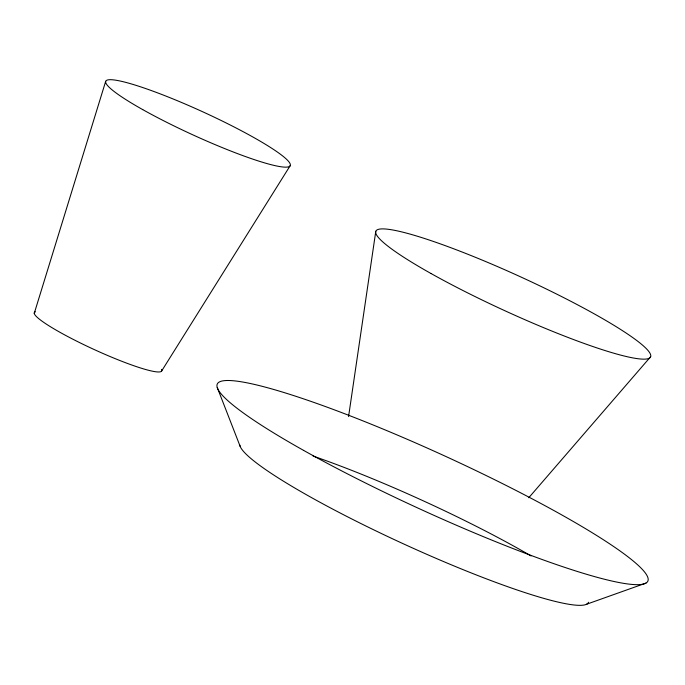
<?xml version="1.0" encoding="UTF-8"?>
<svg xmlns="http://www.w3.org/2000/svg" width="685" height="685" viewBox="0 0 685 685"><rect width="100%" height="100%" fill="white"/><g stroke="black" fill="none" stroke-linecap="round" stroke-linejoin="round"><path stroke-width="1.03" d="M348.571 416.591L375.782 231.307M34.25 313.379L105.687 81.301M161.737 370.85L290.286 165.522M528.777 497.738L650.647 356.722M586.394 604.316L645.946 583.098M217.248 387.496L240.135 446.32M161.506 369.386A70.041 8.657 24.6 0 1 95.078 349.949A70.041 8.657 24.6 0 1 35.363 311.838M588.509 602.252A191.603 23.684 24.6 0 1 412.387 547.914A191.603 23.684 24.6 0 1 239.759 444.985M313.096 456.09A191.603 23.684 24.6 0 1 531.089 555.946M142.737 109.617A101.457 12.544 24.6 0 0 289.746 166.258A101.457 12.544 24.6 0 0 161.489 94.359A101.457 12.544 24.6 0 0 142.737 109.617M430.933 273.469A151.068 18.675 24.6 0 0 649.842 357.818A151.068 18.675 24.6 0 0 458.864 250.753A151.068 18.675 24.6 0 0 430.933 273.469M303.618 450.396A236.762 29.267 24.6 0 0 646.7 582.584A236.762 29.267 24.6 0 0 347.389 414.785A236.762 29.267 24.6 0 0 303.618 450.396"/></g></svg>
